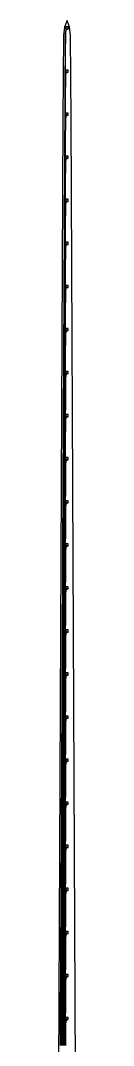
# Model space of a CAD drawing. Header units: inches. Extents: x 106592 to 209533, y 57057 to 74911.
# Drawn here: x 131363 to 131448, y 66227 to 70987 of the extents above; entities that cross this region are included whole.
import ezdxf

# ---------------------------------------------------------------- set-up
doc = ezdxf.new("R2010")
doc.units = ezdxf.units.IN
doc.header["$MEASUREMENT"] = 0
for name, color, linetype in [('metal', 221, 'Continuous'), ('nitride window', 40, 'Continuous'), ('profile', 140, 'Continuous')]:
    doc.layers.add(name, color=color, linetype=linetype)

msp = doc.modelspace()

# ---------------------------------------------------------------- linework, layer by layer
at = {"layer": 'metal'}
for points in [[(131374.7, 66227.2), (131375.2, 66327.3), (131375.7, 66427.2), (131376.2, 66527.3), (131376.7, 66627.2), (131377.2, 66727.3), (131377.7, 66827.2), (131378.2, 66927.3), (131378.7, 67027.2), (131379.2, 67127.3), (131379.7, 67227.2), (131380.2, 67327.3), (131380.7, 67427.2), (131381.2, 67527.3), (131381.7, 67627.2), (131382.2, 67727.3), (131382.7, 67827.2), (131383.2, 67927.3), (131383.7, 68027.2), (131384.2, 68127.3), (131384.7, 68227.2), (131385.2, 68327.3), (131385.7, 68427.2), (131386.2, 68527.3), (131386.7, 68627.2), (131387.2, 68727.3), (131387.7, 68827.2), (131388.2, 68927.3), (131388.7, 69027.2), (131389.2, 69127.3), (131389.7, 69227.2), (131390.2, 69327.3), (131390.7, 69427.2), (131391.2, 69527.3), (131391.7, 69627.2), (131392.2, 69727.3), (131392.7, 69827.2), (131393.2, 69927.3), (131393.7, 70027.2), (131394.2, 70127.3), (131394.7, 70227.2), (131395.2, 70327.3), (131395.7, 70427.2), (131396.2, 70527.3), (131396.7, 70627.2), (131397.2, 70727.3), (131397.7, 70827.2), (131398.2, 70927.2), (131401.2, 70945.3), (131400.2, 70945.3), (131397.7, 70927.3), (131397.2, 70827.2), (131396.7, 70727.3), (131396.2, 70627.2), (131395.7, 70527.3), (131395.2, 70427.2), (131394.7, 70327.3), (131394.2, 70227.2), (131393.7, 70127.3), (131393.2, 70027.2), (131392.7, 69927.3), (131392.2, 69827.2), (131391.7, 69727.3), (131391.2, 69627.2), (131390.7, 69527.3), (131390.2, 69427.2), (131389.7, 69327.3), (131389.2, 69227.2), (131388.7, 69127.3), (131388.2, 69027.2), (131387.7, 68927.3), (131387.2, 68827.2), (131386.7, 68727.3), (131386.2, 68627.2), (131385.7, 68527.3), (131385.2, 68427.2), (131384.7, 68327.3), (131384.2, 68227.2), (131383.7, 68127.3), (131383.2, 68027.2), (131382.7, 67927.3), (131382.2, 67827.2), (131381.7, 67727.3), (131381.2, 67627.2), (131380.7, 67527.3), (131380.2, 67427.2), (131379.7, 67327.3), (131379.2, 67227.2), (131378.7, 67127.3), (131378.2, 67027.2), (131377.7, 66927.3), (131377.2, 66827.2), (131376.7, 66727.3), (131376.2, 66627.2), (131375.7, 66527.3), (131375.2, 66427.2), (131374.7, 66327.3), (131374.2, 66227.2)], [(131375.7, 66227.2), (131376.2, 66327.3), (131376.7, 66427.2), (131377.2, 66527.3), (131377.7, 66627.2), (131378.2, 66727.3), (131378.7, 66827.2), (131379.2, 66927.3), (131379.7, 67027.2), (131380.2, 67127.3), (131380.7, 67227.2), (131381.2, 67327.3), (131381.7, 67427.2), (131382.2, 67527.3), (131382.7, 67627.2), (131383.2, 67727.3), (131383.7, 67827.2), (131384.2, 67927.3), (131384.7, 68027.2), (131385.2, 68127.3), (131385.7, 68227.2), (131386.2, 68327.3), (131386.7, 68427.2), (131387.2, 68527.3), (131387.7, 68627.2), (131388.2, 68727.3), (131388.7, 68827.2), (131389.2, 68927.3), (131389.7, 69027.2), (131390.2, 69127.3), (131390.7, 69227.2), (131391.2, 69327.3), (131391.7, 69427.2), (131392.2, 69527.3), (131392.7, 69627.2), (131393.2, 69727.3), (131393.7, 69827.2), (131394.2, 69927.3), (131394.7, 70027.2), (131395.2, 70127.3), (131395.7, 70227.2), (131396.2, 70327.3), (131396.7, 70427.2), (131397.2, 70527.3), (131397.7, 70627.2), (131398.2, 70727.2), (131401.2, 70745.3), (131400.2, 70745.3), (131397.7, 70727.3), (131397.2, 70627.2), (131396.7, 70527.3), (131396.2, 70427.2), (131395.7, 70327.3), (131395.2, 70227.2), (131394.7, 70127.3), (131394.2, 70027.2), (131393.7, 69927.3), (131393.2, 69827.2), (131392.7, 69727.3), (131392.2, 69627.2), (131391.7, 69527.3), (131391.2, 69427.2), (131390.7, 69327.3), (131390.2, 69227.2), (131389.7, 69127.3), (131389.2, 69027.2), (131388.7, 68927.3), (131388.2, 68827.2), (131387.7, 68727.3), (131387.2, 68627.2), (131386.7, 68527.3), (131386.2, 68427.2), (131385.7, 68327.3), (131385.2, 68227.2), (131384.7, 68127.3), (131384.2, 68027.2), (131383.7, 67927.3), (131383.2, 67827.2), (131382.7, 67727.3), (131382.2, 67627.2), (131381.7, 67527.3), (131381.2, 67427.2), (131380.7, 67327.3), (131380.2, 67227.2), (131379.7, 67127.3), (131379.2, 67027.2), (131378.7, 66927.3), (131378.2, 66827.2), (131377.7, 66727.3), (131377.2, 66627.2), (131376.7, 66527.3), (131376.2, 66427.2), (131375.7, 66327.3), (131375.2, 66227.2)], [(131376.7, 66227.2), (131377.2, 66327.3), (131377.7, 66427.2), (131378.2, 66527.3), (131378.7, 66627.2), (131379.2, 66727.3), (131379.7, 66827.2), (131380.2, 66927.3), (131380.7, 67027.2), (131381.2, 67127.3), (131381.7, 67227.2), (131382.2, 67327.3), (131382.7, 67427.2), (131383.2, 67527.3), (131383.7, 67627.2), (131384.2, 67727.3), (131384.7, 67827.2), (131385.2, 67927.3), (131385.7, 68027.2), (131386.2, 68127.3), (131386.7, 68227.2), (131387.2, 68327.3), (131387.7, 68427.2), (131388.2, 68527.3), (131388.7, 68627.2), (131389.2, 68727.3), (131389.7, 68827.2), (131390.2, 68927.3), (131390.7, 69027.2), (131391.2, 69127.3), (131391.7, 69227.2), (131392.2, 69327.3), (131392.7, 69427.2), (131393.2, 69527.3), (131393.7, 69627.2), (131394.2, 69727.3), (131394.7, 69827.2), (131395.2, 69927.3), (131395.7, 70027.2), (131396.2, 70127.3), (131396.7, 70227.2), (131397.2, 70327.3), (131397.7, 70427.2), (131398.2, 70527.2), (131401.2, 70545.3), (131400.2, 70545.3), (131397.7, 70527.3), (131397.2, 70427.2), (131397.2, 70427.2), (131396.7, 70327.3), (131396.2, 70227.2), (131395.7, 70127.3), (131395.2, 70027.2), (131394.7, 69927.3), (131394.2, 69827.2), (131393.7, 69727.3), (131393.2, 69627.2), (131392.7, 69527.3), (131392.2, 69427.2), (131391.7, 69327.3), (131391.2, 69227.2), (131390.7, 69127.3), (131390.2, 69027.2), (131389.7, 68927.3), (131389.2, 68827.2), (131388.7, 68727.3), (131388.2, 68627.2), (131387.7, 68527.3), (131387.2, 68427.2), (131386.7, 68327.3), (131386.2, 68227.2), (131385.7, 68127.3), (131385.2, 68027.2), (131384.7, 67927.3), (131384.2, 67827.2), (131383.7, 67727.3), (131383.2, 67627.2), (131382.7, 67527.3), (131382.2, 67427.2), (131381.7, 67327.3), (131381.2, 67227.2), (131380.7, 67127.3), (131380.2, 67027.2), (131379.7, 66927.3), (131379.2, 66827.2), (131378.7, 66727.3), (131378.2, 66627.2), (131377.7, 66527.3), (131377.2, 66427.2), (131376.7, 66327.3), (131376.2, 66227.2)], [(131377.7, 66227.2), (131378.2, 66327.3), (131378.7, 66427.2), (131379.2, 66527.3), (131379.7, 66627.2), (131380.2, 66727.3), (131380.7, 66827.2), (131381.2, 66927.3), (131381.7, 67027.2), (131382.2, 67127.3), (131382.7, 67227.2), (131383.2, 67327.3), (131383.7, 67427.2), (131384.2, 67527.3), (131384.7, 67627.2), (131385.2, 67727.3), (131385.7, 67827.2), (131386.2, 67927.3), (131386.7, 68027.2), (131387.2, 68127.3), (131387.7, 68227.2), (131388.2, 68327.3), (131388.7, 68427.2), (131389.2, 68527.3), (131389.7, 68627.2), (131390.2, 68727.3), (131390.7, 68827.2), (131391.2, 68927.3), (131391.7, 69027.2), (131392.2, 69127.3), (131392.7, 69227.2), (131393.2, 69327.3), (131393.7, 69427.2), (131394.2, 69527.3), (131394.7, 69627.2), (131395.2, 69727.3), (131395.7, 69827.2), (131396.2, 69927.3), (131396.7, 70027.2), (131397.2, 70127.3), (131397.7, 70227.2), (131398.2, 70327.2), (131401.2, 70345.3), (131400.2, 70345.3), (131397.7, 70327.3), (131397.2, 70227.2), (131397.2, 70227.2), (131396.7, 70127.3), (131396.2, 70027.2), (131395.7, 69927.3), (131395.2, 69827.2), (131394.7, 69727.3), (131394.2, 69627.2), (131393.7, 69527.3), (131393.2, 69427.2), (131392.7, 69327.3), (131392.2, 69227.2), (131391.7, 69127.3), (131391.2, 69027.2), (131390.7, 68927.3), (131390.2, 68827.2), (131389.7, 68727.3), (131389.2, 68627.2), (131388.7, 68527.3), (131388.2, 68427.2), (131387.7, 68327.3), (131387.2, 68227.2), (131386.7, 68127.3), (131386.2, 68027.2), (131385.7, 67927.3), (131385.2, 67827.2), (131384.7, 67727.3), (131384.2, 67627.2), (131383.7, 67527.3), (131383.2, 67427.2), (131382.7, 67327.3), (131382.2, 67227.2), (131381.7, 67127.3), (131381.2, 67027.2), (131380.7, 66927.3), (131380.2, 66827.2), (131379.7, 66727.3), (131379.2, 66627.2), (131378.7, 66527.3), (131378.2, 66427.2), (131377.7, 66327.3), (131377.2, 66227.2)], [(131378.7, 66227.2), (131379.2, 66327.3), (131379.7, 66427.2), (131380.2, 66527.3), (131380.7, 66627.2), (131381.2, 66727.3), (131381.7, 66827.2), (131382.2, 66927.3), (131382.7, 67027.2), (131383.2, 67127.3), (131383.7, 67227.2), (131384.2, 67327.3), (131384.7, 67427.2), (131385.2, 67527.3), (131385.7, 67627.2), (131386.2, 67727.3), (131386.7, 67827.2), (131387.2, 67927.3), (131387.7, 68027.2), (131388.2, 68127.3), (131388.7, 68227.2), (131389.2, 68327.3), (131389.7, 68427.2), (131390.2, 68527.3), (131390.7, 68627.2), (131391.2, 68727.3), (131391.7, 68827.2), (131392.2, 68927.3), (131392.7, 69027.2), (131393.2, 69127.3), (131393.7, 69227.2), (131394.2, 69327.3), (131394.7, 69427.2), (131395.2, 69527.3), (131395.7, 69627.2), (131396.2, 69727.3), (131396.7, 69827.2), (131397.2, 69927.3), (131397.7, 70027.2), (131398.2, 70127.2), (131401.2, 70145.3), (131400.2, 70145.3), (131397.7, 70127.3), (131397.2, 70027.2), (131397.2, 70027.2), (131396.7, 69927.3), (131396.2, 69827.2), (131395.7, 69727.3), (131395.2, 69627.2), (131394.7, 69527.3), (131394.2, 69427.2), (131393.7, 69327.3), (131393.2, 69227.2), (131392.7, 69127.3), (131392.2, 69027.2), (131391.7, 68927.3), (131391.2, 68827.2), (131390.7, 68727.3), (131390.2, 68627.2), (131389.7, 68527.3), (131389.2, 68427.2), (131388.7, 68327.3), (131388.2, 68227.2), (131387.7, 68127.3), (131387.2, 68027.2), (131386.7, 67927.3), (131386.2, 67827.2), (131385.7, 67727.3), (131385.2, 67627.2), (131384.7, 67527.3), (131384.2, 67427.2), (131383.7, 67327.3), (131383.2, 67227.2), (131382.7, 67127.3), (131382.2, 67027.2), (131381.7, 66927.3), (131381.2, 66827.2), (131380.7, 66727.3), (131380.2, 66627.2), (131379.7, 66527.3), (131379.2, 66427.2), (131378.7, 66327.3), (131378.2, 66227.2)], [(131379.7, 66227.2), (131380.2, 66327.3), (131380.7, 66427.2), (131381.2, 66527.3), (131381.7, 66627.2), (131382.2, 66727.3), (131382.7, 66827.2), (131383.2, 66927.3), (131383.7, 67027.2), (131384.2, 67127.3), (131384.7, 67227.2), (131385.2, 67327.3), (131385.7, 67427.2), (131386.2, 67527.3), (131386.7, 67627.2), (131387.2, 67727.3), (131387.7, 67827.2), (131388.2, 67927.3), (131388.7, 68027.2), (131389.2, 68127.3), (131389.7, 68227.2), (131390.2, 68327.3), (131390.7, 68427.2), (131391.2, 68527.3), (131391.7, 68627.2), (131392.2, 68727.3), (131392.7, 68827.2), (131393.2, 68927.3), (131393.7, 69027.2), (131394.2, 69127.3), (131394.7, 69227.2), (131395.2, 69327.3), (131395.7, 69427.2), (131396.2, 69527.3), (131396.7, 69627.2), (131397.2, 69727.3), (131397.7, 69827.2), (131398.2, 69927.2), (131401.2, 69945.3), (131400.2, 69945.3), (131397.7, 69927.3), (131397.2, 69827.2), (131397.2, 69827.2), (131396.7, 69727.3), (131396.2, 69627.2), (131395.7, 69527.3), (131395.2, 69427.2), (131394.7, 69327.3), (131394.2, 69227.2), (131393.7, 69127.3), (131393.2, 69027.2), (131392.7, 68927.3), (131392.2, 68827.2), (131391.7, 68727.3), (131391.2, 68627.2), (131390.7, 68527.3), (131390.2, 68427.2), (131389.7, 68327.3), (131389.2, 68227.2), (131388.7, 68127.3), (131388.2, 68027.2), (131387.7, 67927.3), (131387.2, 67827.2), (131386.7, 67727.3), (131386.2, 67627.2), (131385.7, 67527.3), (131385.2, 67427.2), (131384.7, 67327.3), (131384.2, 67227.2), (131383.7, 67127.3), (131383.2, 67027.2), (131382.7, 66927.3), (131382.2, 66827.2), (131381.7, 66727.3), (131381.2, 66627.2), (131380.7, 66527.3), (131380.2, 66427.2), (131379.7, 66327.3), (131379.2, 66227.2)], [(131380.7, 66227.2), (131381.2, 66327.3), (131381.7, 66427.2), (131382.2, 66527.3), (131382.7, 66627.2), (131383.2, 66727.3), (131383.7, 66827.2), (131384.2, 66927.3), (131384.7, 67027.2), (131385.2, 67127.3), (131385.7, 67227.2), (131386.2, 67327.3), (131386.7, 67427.2), (131387.2, 67527.3), (131387.7, 67627.2), (131388.2, 67727.3), (131388.7, 67827.2), (131389.2, 67927.3), (131389.7, 68027.2), (131390.2, 68127.3), (131390.7, 68227.2), (131391.2, 68327.3), (131391.7, 68427.2), (131392.2, 68527.3), (131392.7, 68627.2), (131393.2, 68727.3), (131393.7, 68827.2), (131394.2, 68927.3), (131394.7, 69027.2), (131395.2, 69127.3), (131395.7, 69227.2), (131396.2, 69327.3), (131396.7, 69427.2), (131397.2, 69527.3), (131397.7, 69627.2), (131398.2, 69727.2), (131401.2, 69745.3), (131400.2, 69745.3), (131397.7, 69727.3), (131397.2, 69627.2), (131397.2, 69627.2), (131396.7, 69527.3), (131396.2, 69427.2), (131395.7, 69327.3), (131395.2, 69227.2), (131394.7, 69127.3), (131394.2, 69027.2), (131393.7, 68927.3), (131393.2, 68827.2), (131392.7, 68727.3), (131392.2, 68627.2), (131391.7, 68527.3), (131391.2, 68427.2), (131390.7, 68327.3), (131390.2, 68227.2), (131389.7, 68127.3), (131389.2, 68027.2), (131388.7, 67927.3), (131388.2, 67827.2), (131387.7, 67727.3), (131387.2, 67627.2), (131386.7, 67527.3), (131386.2, 67427.2), (131385.7, 67327.3), (131385.2, 67227.2), (131384.7, 67127.3), (131384.2, 67027.2), (131383.7, 66927.3), (131383.2, 66827.2), (131382.7, 66727.3), (131382.2, 66627.2), (131381.7, 66527.3), (131381.2, 66427.2), (131380.7, 66327.3), (131380.2, 66227.2)], [(131381.7, 66227.2), (131382.2, 66327.3), (131382.7, 66427.2), (131383.2, 66527.3), (131383.7, 66627.2), (131384.2, 66727.3), (131384.7, 66827.2), (131385.2, 66927.3), (131385.7, 67027.2), (131386.2, 67127.3), (131386.7, 67227.2), (131387.2, 67327.3), (131387.7, 67427.2), (131388.2, 67527.3), (131388.7, 67627.2), (131389.2, 67727.3), (131389.7, 67827.2), (131390.2, 67927.3), (131390.7, 68027.2), (131391.2, 68127.3), (131391.7, 68227.2), (131392.2, 68327.3), (131392.7, 68427.2), (131393.2, 68527.3), (131393.7, 68627.2), (131394.2, 68727.3), (131394.7, 68827.2), (131395.2, 68927.3), (131395.7, 69027.2), (131396.2, 69127.3), (131396.7, 69227.2), (131397.2, 69327.3), (131397.7, 69427.2), (131398.2, 69527.2), (131401.2, 69545.3), (131400.2, 69545.3), (131397.7, 69527.3), (131397.2, 69427.2), (131397.2, 69427.2), (131396.7, 69327.3), (131396.2, 69227.2), (131395.7, 69127.3), (131395.2, 69027.2), (131394.7, 68927.3), (131394.2, 68827.2), (131393.7, 68727.3), (131393.2, 68627.2), (131392.7, 68527.3), (131392.2, 68427.2), (131391.7, 68327.3), (131391.2, 68227.2), (131390.7, 68127.3), (131390.2, 68027.2), (131389.7, 67927.3), (131389.2, 67827.2), (131388.7, 67727.3), (131388.2, 67627.2), (131387.7, 67527.3), (131387.2, 67427.2), (131386.7, 67327.3), (131386.2, 67227.2), (131385.7, 67127.3), (131385.2, 67027.2), (131384.7, 66927.3), (131384.2, 66827.2), (131383.7, 66727.3), (131383.2, 66627.2), (131382.7, 66527.3), (131382.2, 66427.2), (131381.7, 66327.3), (131381.2, 66227.2)], [(131382.2, 66227.2), (131382.7, 66327.3), (131383.2, 66427.2), (131383.7, 66527.3), (131384.2, 66627.2), (131384.7, 66727.3), (131385.2, 66827.2), (131385.7, 66927.3), (131386.2, 67027.2), (131386.7, 67127.3), (131387.2, 67227.2), (131387.7, 67327.3), (131388.2, 67427.2), (131388.7, 67527.3), (131389.2, 67627.2), (131389.7, 67727.3), (131390.2, 67827.2), (131390.7, 67927.3), (131391.2, 68027.2), (131391.7, 68127.3), (131392.2, 68227.2), (131392.7, 68327.3), (131393.2, 68427.2), (131393.7, 68527.3), (131394.2, 68627.2), (131394.7, 68727.3), (131395.2, 68827.2), (131395.7, 68927.3), (131396.2, 69027.2), (131396.7, 69127.3), (131397.2, 69227.2), (131397.2, 69227.2), (131397.7, 69327.3), (131400.2, 69345.3), (131401.2, 69345.3), (131398.2, 69327.2), (131397.7, 69227.2), (131397.2, 69127.3), (131396.7, 69027.2), (131396.2, 68927.3), (131395.7, 68827.2), (131395.2, 68727.3), (131394.7, 68627.2), (131394.2, 68527.3), (131393.7, 68427.2), (131393.2, 68327.3), (131392.7, 68227.2), (131392.2, 68127.3), (131391.7, 68027.2), (131391.2, 67927.3), (131390.7, 67827.2), (131390.2, 67727.3), (131389.7, 67627.2), (131389.2, 67527.3), (131388.7, 67427.2), (131388.2, 67327.3), (131387.7, 67227.2), (131387.2, 67127.3), (131386.7, 67027.2), (131386.2, 66927.3), (131385.7, 66827.2), (131385.2, 66727.3), (131384.7, 66627.2), (131384.2, 66527.3), (131383.7, 66427.2), (131383.2, 66327.3), (131382.7, 66227.2)], [(131383.7, 66227.2), (131384.2, 66327.3), (131384.7, 66427.2), (131385.2, 66527.3), (131385.7, 66627.2), (131386.2, 66727.3), (131386.7, 66827.2), (131387.2, 66927.3), (131387.7, 67027.2), (131388.2, 67127.3), (131388.7, 67227.2), (131389.2, 67327.3), (131389.7, 67427.2), (131390.2, 67527.3), (131390.7, 67627.2), (131391.2, 67727.3), (131391.7, 67827.2), (131392.2, 67927.3), (131392.7, 68027.2), (131393.2, 68127.3), (131393.7, 68227.2), (131394.2, 68327.3), (131394.7, 68427.2), (131395.2, 68527.3), (131395.7, 68627.2), (131396.2, 68727.3), (131396.7, 68827.2), (131397.2, 68927.3), (131397.7, 69027.2), (131398.2, 69127.2), (131401.2, 69145.3), (131400.2, 69145.3), (131397.7, 69127.3), (131397.2, 69027.2), (131397.2, 69027.2), (131396.7, 68927.3), (131396.2, 68827.2), (131395.7, 68727.3), (131395.2, 68627.2), (131394.7, 68527.3), (131394.2, 68427.2), (131393.7, 68327.3), (131393.2, 68227.2), (131392.7, 68127.3), (131392.2, 68027.2), (131391.7, 67927.3), (131391.2, 67827.2), (131390.7, 67727.3), (131390.2, 67627.2), (131389.7, 67527.3), (131389.2, 67427.2), (131388.7, 67327.3), (131388.2, 67227.2), (131387.7, 67127.3), (131387.2, 67027.2), (131386.7, 66927.3), (131386.2, 66827.2), (131385.7, 66727.3), (131385.2, 66627.2), (131384.7, 66527.3), (131384.2, 66427.2), (131383.7, 66327.3), (131383.2, 66227.2)], [(131384.2, 66227.2), (131384.7, 66327.3), (131385.2, 66427.2), (131385.7, 66527.3), (131386.2, 66627.2), (131386.7, 66727.3), (131387.2, 66827.2), (131387.7, 66927.3), (131388.2, 67027.2), (131388.7, 67127.3), (131389.2, 67227.2), (131389.7, 67327.3), (131390.2, 67427.2), (131390.7, 67527.3), (131391.2, 67627.2), (131391.7, 67727.3), (131392.2, 67827.2), (131392.7, 67927.3), (131393.2, 68027.2), (131393.7, 68127.3), (131394.2, 68227.2), (131394.7, 68327.3), (131395.2, 68427.2), (131395.7, 68527.3), (131396.2, 68627.2), (131396.7, 68727.3), (131397.2, 68827.2), (131397.2, 68827.2), (131397.7, 68927.3), (131400.2, 68945.3), (131401.2, 68945.3), (131398.2, 68927.2), (131397.7, 68827.2), (131397.2, 68727.3), (131396.7, 68627.2), (131396.2, 68527.3), (131395.7, 68427.2), (131395.2, 68327.3), (131394.7, 68227.2), (131394.2, 68127.3), (131393.7, 68027.2), (131393.2, 67927.3), (131392.7, 67827.2), (131392.2, 67727.3), (131391.7, 67627.2), (131391.2, 67527.3), (131390.7, 67427.2), (131390.2, 67327.3), (131389.7, 67227.2), (131389.2, 67127.3), (131388.7, 67027.2), (131388.2, 66927.3), (131387.7, 66827.2), (131387.2, 66727.3), (131386.7, 66627.2), (131386.2, 66527.3), (131385.7, 66427.2), (131385.2, 66327.3), (131384.7, 66227.2)], [(131385.2, 66227.2), (131385.7, 66327.3), (131386.2, 66427.2), (131386.7, 66527.3), (131387.2, 66627.2), (131387.7, 66727.3), (131388.2, 66827.2), (131388.7, 66927.3), (131389.2, 67027.2), (131389.7, 67127.3), (131390.2, 67227.2), (131390.7, 67327.3), (131391.2, 67427.2), (131391.7, 67527.3), (131392.2, 67627.2), (131392.7, 67727.3), (131393.2, 67827.2), (131393.7, 67927.3), (131394.2, 68027.2), (131394.7, 68127.3), (131395.2, 68227.2), (131395.7, 68327.3), (131396.2, 68427.2), (131396.7, 68527.3), (131397.2, 68627.2), (131397.2, 68627.2), (131397.7, 68727.3), (131400.2, 68745.3), (131401.2, 68745.3), (131398.2, 68727.2), (131397.7, 68627.2), (131397.2, 68527.3), (131396.7, 68427.2), (131396.2, 68327.3), (131395.7, 68227.2), (131395.2, 68127.3), (131394.7, 68027.2), (131394.2, 67927.3), (131393.7, 67827.2), (131393.2, 67727.3), (131392.7, 67627.2), (131392.2, 67527.3), (131391.7, 67427.2), (131391.2, 67327.3), (131390.7, 67227.2), (131390.2, 67127.3), (131389.7, 67027.2), (131389.2, 66927.3), (131388.7, 66827.2), (131388.2, 66727.3), (131387.7, 66627.2), (131387.2, 66527.3), (131386.7, 66427.2), (131386.2, 66327.3), (131385.7, 66227.2)], [(131386.2, 66227.2), (131386.7, 66327.3), (131387.2, 66427.2), (131387.7, 66527.3), (131388.2, 66627.2), (131388.7, 66727.3), (131389.2, 66827.2), (131389.7, 66927.3), (131390.2, 67027.2), (131390.7, 67127.3), (131391.2, 67227.2), (131391.7, 67327.3), (131392.2, 67427.2), (131392.7, 67527.3), (131393.2, 67627.2), (131393.7, 67727.3), (131394.2, 67827.2), (131394.7, 67927.3), (131395.2, 68027.2), (131395.7, 68127.3), (131396.2, 68227.2), (131396.7, 68327.3), (131397.2, 68427.2), (131397.2, 68427.2), (131397.7, 68527.3), (131400.2, 68545.3), (131401.2, 68545.3), (131398.2, 68527.2), (131397.7, 68427.2), (131397.2, 68327.3), (131396.7, 68227.2), (131396.2, 68127.3), (131395.7, 68027.2), (131395.2, 67927.3), (131394.7, 67827.2), (131394.2, 67727.3), (131393.7, 67627.2), (131393.2, 67527.3), (131392.7, 67427.2), (131392.2, 67327.3), (131391.7, 67227.2), (131391.2, 67127.3), (131390.7, 67027.2), (131390.2, 66927.3), (131389.7, 66827.2), (131389.2, 66727.3), (131388.7, 66627.2), (131388.2, 66527.3), (131387.7, 66427.2), (131387.2, 66327.3), (131386.7, 66227.2)], [(131387.2, 66227.2), (131387.7, 66327.3), (131388.2, 66427.2), (131388.7, 66527.3), (131389.2, 66627.2), (131389.7, 66727.3), (131390.2, 66827.2), (131390.7, 66927.3), (131391.2, 67027.2), (131391.7, 67127.3), (131392.2, 67227.2), (131392.7, 67327.3), (131393.2, 67427.2), (131393.7, 67527.3), (131394.2, 67627.2), (131394.7, 67727.3), (131395.2, 67827.2), (131395.7, 67927.3), (131396.2, 68027.2), (131396.7, 68127.3), (131397.2, 68227.2), (131397.2, 68227.2), (131397.7, 68327.3), (131400.2, 68345.3), (131401.2, 68345.3), (131398.2, 68327.2), (131397.7, 68227.2), (131397.2, 68127.3), (131396.7, 68027.2), (131396.2, 67927.3), (131395.7, 67827.2), (131395.2, 67727.3), (131394.7, 67627.2), (131394.2, 67527.3), (131393.7, 67427.2), (131393.2, 67327.3), (131392.7, 67227.2), (131392.2, 67127.3), (131391.7, 67027.2), (131391.2, 66927.3), (131390.7, 66827.2), (131390.2, 66727.3), (131389.7, 66627.2), (131389.2, 66527.3), (131388.7, 66427.2), (131388.2, 66327.3), (131387.7, 66227.2)], [(131388.2, 66227.2), (131388.7, 66327.3), (131389.2, 66427.2), (131389.7, 66527.3), (131390.2, 66627.2), (131390.7, 66727.3), (131391.2, 66827.2), (131391.7, 66927.3), (131392.2, 67027.2), (131392.7, 67127.3), (131393.2, 67227.2), (131393.7, 67327.3), (131394.2, 67427.2), (131394.7, 67527.3), (131395.2, 67627.2), (131395.7, 67727.3), (131396.2, 67827.2), (131396.7, 67927.3), (131397.2, 68027.2), (131397.2, 68027.2), (131397.7, 68127.3), (131400.2, 68145.3), (131401.2, 68145.3), (131398.2, 68127.2), (131397.7, 68027.2), (131397.2, 67927.3), (131396.7, 67827.2), (131396.2, 67727.3), (131395.7, 67627.2), (131395.2, 67527.3), (131394.7, 67427.2), (131394.2, 67327.3), (131393.7, 67227.2), (131393.2, 67127.3), (131392.7, 67027.2), (131392.2, 66927.3), (131391.7, 66827.2), (131391.2, 66727.3), (131390.7, 66627.2), (131390.2, 66527.3), (131389.7, 66427.2), (131389.2, 66327.3), (131388.7, 66227.2)], [(131389.2, 66227.2), (131389.7, 66327.3), (131390.2, 66427.2), (131390.7, 66527.3), (131391.2, 66627.2), (131391.7, 66727.3), (131392.2, 66827.2), (131392.7, 66927.3), (131393.2, 67027.2), (131393.7, 67127.3), (131394.2, 67227.2), (131394.7, 67327.3), (131395.2, 67427.2), (131395.7, 67527.3), (131396.2, 67627.2), (131396.7, 67727.3), (131397.2, 67827.2), (131397.2, 67827.2), (131397.7, 67927.3), (131400.2, 67945.3), (131401.2, 67945.3), (131398.2, 67927.2), (131397.7, 67827.2), (131397.2, 67727.3), (131396.7, 67627.2), (131396.2, 67527.3), (131395.7, 67427.2), (131395.2, 67327.3), (131394.7, 67227.2), (131394.2, 67127.3), (131393.7, 67027.2), (131393.2, 66927.3), (131392.7, 66827.2), (131392.2, 66727.3), (131391.7, 66627.2), (131391.2, 66527.3), (131390.7, 66427.2), (131390.2, 66327.3), (131389.7, 66227.2)], [(131390.2, 66227.2), (131390.7, 66327.3), (131391.2, 66427.2), (131391.7, 66527.3), (131392.2, 66627.2), (131392.7, 66727.3), (131393.2, 66827.2), (131393.7, 66927.3), (131394.2, 67027.2), (131394.7, 67127.3), (131395.2, 67227.2), (131395.7, 67327.3), (131396.2, 67427.2), (131396.7, 67527.3), (131397.2, 67627.2), (131397.2, 67627.2), (131397.7, 67727.3), (131400.2, 67745.3), (131401.2, 67745.3), (131398.2, 67727.2), (131397.7, 67627.2), (131397.2, 67527.3), (131396.7, 67427.2), (131396.2, 67327.3), (131395.7, 67227.2), (131395.2, 67127.3), (131394.7, 67027.2), (131394.2, 66927.3), (131393.7, 66827.2), (131393.2, 66727.3), (131392.7, 66627.2), (131392.2, 66527.3), (131391.7, 66427.2), (131391.2, 66327.3), (131390.7, 66227.2)], [(131391.2, 66227.2), (131391.7, 66327.3), (131392.2, 66427.2), (131392.7, 66527.3), (131393.2, 66627.2), (131393.7, 66727.3), (131394.2, 66827.2), (131394.7, 66927.3), (131395.2, 67027.2), (131395.7, 67127.3), (131396.2, 67227.2), (131396.7, 67327.3), (131397.2, 67427.2), (131397.2, 67427.2), (131397.7, 67527.3), (131400.2, 67545.3), (131401.2, 67545.3), (131398.2, 67527.2), (131397.7, 67427.2), (131397.2, 67327.3), (131396.7, 67227.2), (131396.2, 67127.3), (131395.7, 67027.2), (131395.2, 66927.3), (131394.7, 66827.2), (131394.2, 66727.3), (131393.7, 66627.2), (131393.2, 66527.3), (131392.7, 66427.2), (131392.2, 66327.3), (131391.7, 66227.2)], [(131392.2, 66227.2), (131392.7, 66327.3), (131393.2, 66427.2), (131393.7, 66527.3), (131394.2, 66627.2), (131394.7, 66727.3), (131395.2, 66827.2), (131395.7, 66927.3), (131396.2, 67027.2), (131396.7, 67127.3), (131397.2, 67227.2), (131397.2, 67227.2), (131397.7, 67327.3), (131400.2, 67345.3), (131401.2, 67345.3), (131398.2, 67327.2), (131397.7, 67227.2), (131397.2, 67127.3), (131396.7, 67027.2), (131396.2, 66927.3), (131395.7, 66827.2), (131395.2, 66727.3), (131394.7, 66627.2), (131394.2, 66527.3), (131393.7, 66427.2), (131393.2, 66327.3), (131392.7, 66227.2)], [(131393.2, 66227.2), (131393.7, 66327.3), (131394.2, 66427.2), (131394.7, 66527.3), (131395.2, 66627.2), (131395.7, 66727.3), (131396.2, 66827.2), (131396.7, 66927.3), (131397.2, 67027.2), (131397.2, 67027.2), (131397.7, 67127.3), (131400.2, 67145.3), (131401.2, 67145.3), (131398.2, 67127.2), (131397.7, 67027.2), (131397.2, 66927.3), (131396.7, 66827.2), (131396.2, 66727.3), (131395.7, 66627.2), (131395.2, 66527.3), (131394.7, 66427.2), (131394.2, 66327.3), (131393.7, 66227.2)], [(131394.2, 66227.2), (131394.7, 66327.3), (131395.2, 66427.2), (131395.7, 66527.3), (131396.2, 66627.2), (131396.7, 66727.3), (131397.2, 66827.2), (131397.2, 66827.2), (131397.7, 66927.3), (131400.2, 66945.3), (131401.2, 66945.3), (131398.2, 66927.2), (131397.7, 66827.2), (131397.2, 66727.3), (131396.7, 66627.2), (131396.2, 66527.3), (131395.7, 66427.2), (131395.2, 66327.3), (131394.7, 66227.2)], [(131395.2, 66227.2), (131395.7, 66327.3), (131396.2, 66427.2), (131396.7, 66527.3), (131397.2, 66627.2), (131397.2, 66627.2), (131397.7, 66727.3), (131400.2, 66745.3), (131401.2, 66745.3), (131398.2, 66727.2), (131397.7, 66627.2), (131397.2, 66527.3), (131396.7, 66427.2), (131396.2, 66327.3), (131395.7, 66227.2)], [(131396.2, 66227.2), (131396.7, 66327.3), (131397.2, 66427.2), (131397.2, 66427.2), (131397.7, 66527.3), (131400.2, 66545.3), (131401.2, 66545.3), (131398.2, 66527.2), (131397.7, 66427.2), (131397.2, 66327.3), (131396.7, 66227.2)], [(131397.2, 66227.2), (131397.7, 66327.3), (131400.2, 66345.3), (131401.2, 66345.3), (131398.2, 66327.2), (131397.7, 66227.2)]]:
    msp.add_lwpolyline(points, dxfattribs=at)
for points in [[(131410.2, 70957.3), (131400.2, 70957.3), (131400.2, 70947.3), (131410.2, 70947.3)], [(131400.2, 70945.3), (131401.2, 70945.3), (131410.2, 70947.3), (131400.2, 70947.3)], [(131410.2, 70757.3), (131400.2, 70757.3), (131400.2, 70747.3), (131410.2, 70747.3)], [(131410.2, 70747.3), (131401.2, 70745.3), (131400.2, 70745.3), (131400.2, 70747.3)], [(131410.2, 70557.3), (131400.2, 70557.3), (131400.2, 70547.3), (131410.2, 70547.3)], [(131400.2, 70545.3), (131401.2, 70545.3), (131410.2, 70547.3), (131400.2, 70547.3)], [(131410.2, 70357.3), (131400.2, 70357.3), (131400.2, 70347.3), (131410.2, 70347.3)], [(131400.2, 70345.3), (131401.2, 70345.3), (131410.2, 70347.3), (131400.2, 70347.3)], [(131410.2, 70157.3), (131400.2, 70157.3), (131400.2, 70147.3), (131410.2, 70147.3)], [(131400.2, 70145.3), (131401.2, 70145.3), (131410.2, 70147.3), (131400.2, 70147.3)], [(131410.2, 69957.3), (131400.2, 69957.3), (131400.2, 69947.3), (131410.2, 69947.3)], [(131400.2, 69945.3), (131401.2, 69945.3), (131410.2, 69947.3), (131400.2, 69947.3)], [(131410.2, 69757.3), (131400.2, 69757.3), (131400.2, 69747.3), (131410.2, 69747.3)], [(131400.2, 69745.3), (131401.2, 69745.3), (131410.2, 69747.3), (131400.2, 69747.3)], [(131410.2, 69557.3), (131400.2, 69557.3), (131400.2, 69547.3), (131410.2, 69547.3)], [(131400.2, 69545.3), (131401.2, 69545.3), (131410.2, 69547.3), (131400.2, 69547.3)], [(131410.2, 69357.3), (131400.2, 69357.3), (131400.2, 69347.3), (131410.2, 69347.3)], [(131400.2, 69345.3), (131401.2, 69345.3), (131410.2, 69347.3), (131400.2, 69347.3)], [(131410.2, 69157.3), (131400.2, 69157.3), (131400.2, 69147.3), (131410.2, 69147.3)], [(131400.2, 69145.3), (131401.2, 69145.3), (131410.2, 69147.3), (131400.2, 69147.3)], [(131410.2, 68957.3), (131400.2, 68957.3), (131400.2, 68947.3), (131410.2, 68947.3)], [(131400.2, 68945.3), (131401.2, 68945.3), (131410.2, 68947.3), (131400.2, 68947.3)], [(131410.2, 68757.3), (131400.2, 68757.3), (131400.2, 68747.3), (131410.2, 68747.3)], [(131400.2, 68745.3), (131401.2, 68745.3), (131410.2, 68747.3), (131400.2, 68747.3)], [(131410.2, 68557.3), (131400.2, 68557.3), (131400.2, 68547.3), (131410.2, 68547.3)], [(131400.2, 68545.3), (131401.2, 68545.3), (131410.2, 68547.3), (131400.2, 68547.3)], [(131410.2, 68357.3), (131400.2, 68357.3), (131400.2, 68347.3), (131410.2, 68347.3)], [(131400.2, 68345.3), (131401.2, 68345.3), (131410.2, 68347.3), (131400.2, 68347.3)], [(131410.2, 68157.3), (131400.2, 68157.3), (131400.2, 68147.3), (131410.2, 68147.3)], [(131400.2, 68145.3), (131401.2, 68145.3), (131410.2, 68147.3), (131400.2, 68147.3)], [(131410.2, 67957.3), (131400.2, 67957.3), (131400.2, 67947.3), (131410.2, 67947.3)], [(131400.2, 67945.3), (131401.2, 67945.3), (131410.2, 67947.3), (131400.2, 67947.3)], [(131410.2, 67757.3), (131400.2, 67757.3), (131400.2, 67747.3), (131410.2, 67747.3)], [(131400.2, 67745.3), (131401.2, 67745.3), (131410.2, 67747.3), (131400.2, 67747.3)], [(131410.2, 67557.3), (131400.2, 67557.3), (131400.2, 67547.3), (131410.2, 67547.3)], [(131400.2, 67545.3), (131401.2, 67545.3), (131410.2, 67547.3), (131400.2, 67547.3)], [(131410.2, 67357.3), (131400.2, 67357.3), (131400.2, 67347.3), (131410.2, 67347.3)], [(131400.2, 67345.3), (131401.2, 67345.3), (131410.2, 67347.3), (131400.2, 67347.3)], [(131410.2, 67157.3), (131400.2, 67157.3), (131400.2, 67147.3), (131410.2, 67147.3)], [(131400.2, 67145.3), (131401.2, 67145.3), (131410.2, 67147.3), (131400.2, 67147.3)], [(131410.2, 66957.3), (131400.2, 66957.3), (131400.2, 66947.3), (131410.2, 66947.3)], [(131400.2, 66945.3), (131401.2, 66945.3), (131410.2, 66947.3), (131400.2, 66947.3)], [(131410.2, 66757.3), (131400.2, 66757.3), (131400.2, 66747.3), (131410.2, 66747.3)], [(131400.2, 66745.3), (131401.2, 66745.3), (131410.2, 66747.3), (131400.2, 66747.3)], [(131410.2, 66557.3), (131400.2, 66557.3), (131400.2, 66547.3), (131410.2, 66547.3)], [(131400.2, 66545.3), (131401.2, 66545.3), (131410.2, 66547.3), (131400.2, 66547.3)], [(131410.2, 66357.3), (131400.2, 66357.3), (131400.2, 66347.3), (131410.2, 66347.3)], [(131400.2, 66345.3), (131401.2, 66345.3), (131410.2, 66347.3), (131400.2, 66347.3)]]:
    msp.add_lwpolyline(points, close=True, dxfattribs=at)
at = {"layer": 'nitride window'}
for points in [[(131410.2, 70957.3), (131400.2, 70957.3), (131400.2, 70947.3), (131410.2, 70947.3)], [(131410.2, 70757.3), (131400.2, 70757.3), (131400.2, 70747.3), (131410.2, 70747.3)], [(131410.2, 70557.3), (131400.2, 70557.3), (131400.2, 70547.3), (131410.2, 70547.3)], [(131410.2, 70357.3), (131400.2, 70357.3), (131400.2, 70347.3), (131410.2, 70347.3)], [(131410.2, 70157.3), (131400.2, 70157.3), (131400.2, 70147.3), (131410.2, 70147.3)], [(131410.2, 69957.3), (131400.2, 69957.3), (131400.2, 69947.3), (131410.2, 69947.3)], [(131410.2, 69757.3), (131400.2, 69757.3), (131400.2, 69747.3), (131410.2, 69747.3)], [(131410.2, 69557.3), (131400.2, 69557.3), (131400.2, 69547.3), (131410.2, 69547.3)], [(131410.2, 69357.3), (131400.2, 69357.3), (131400.2, 69347.3), (131410.2, 69347.3)], [(131410.2, 69157.3), (131400.2, 69157.3), (131400.2, 69147.3), (131410.2, 69147.3)], [(131410.2, 68957.3), (131400.2, 68957.3), (131400.2, 68947.3), (131410.2, 68947.3)], [(131410.2, 68757.3), (131400.2, 68757.3), (131400.2, 68747.3), (131410.2, 68747.3)], [(131410.2, 68557.3), (131400.2, 68557.3), (131400.2, 68547.3), (131410.2, 68547.3)], [(131410.2, 68357.3), (131400.2, 68357.3), (131400.2, 68347.3), (131410.2, 68347.3)], [(131410.2, 68157.3), (131400.2, 68157.3), (131400.2, 68147.3), (131410.2, 68147.3)], [(131410.2, 67957.3), (131400.2, 67957.3), (131400.2, 67947.3), (131410.2, 67947.3)], [(131410.2, 67757.3), (131400.2, 67757.3), (131400.2, 67747.3), (131410.2, 67747.3)], [(131410.2, 67557.3), (131400.2, 67557.3), (131400.2, 67547.3), (131410.2, 67547.3)], [(131410.2, 67357.3), (131400.2, 67357.3), (131400.2, 67347.3), (131410.2, 67347.3)], [(131410.2, 67157.3), (131400.2, 67157.3), (131400.2, 67147.3), (131410.2, 67147.3)], [(131410.2, 66957.3), (131400.2, 66957.3), (131400.2, 66947.3), (131410.2, 66947.3)], [(131410.2, 66757.3), (131400.2, 66757.3), (131400.2, 66747.3), (131410.2, 66747.3)], [(131410.2, 66557.3), (131400.2, 66557.3), (131400.2, 66547.3), (131410.2, 66547.3)], [(131410.2, 66357.3), (131400.2, 66357.3), (131400.2, 66347.3), (131410.2, 66347.3)]]:
    msp.add_lwpolyline(points, close=True, dxfattribs=at)
at = {"layer": 'profile'}
msp.add_lwpolyline([(131405.2, 70987.3), (131394.2, 70956.3), (131389.7, 70917.4), (131385.7, 70527.4), (131362.7, 65427.3), (131362.7, 64127.2), (131447.7, 64127.2), (131447.7, 65427.4), (131424.7, 70527.3), (131420.7, 70917.4), (131416.2, 70956.3)], close=True, dxfattribs=at)

doc.saveas('drawing.dxf')
